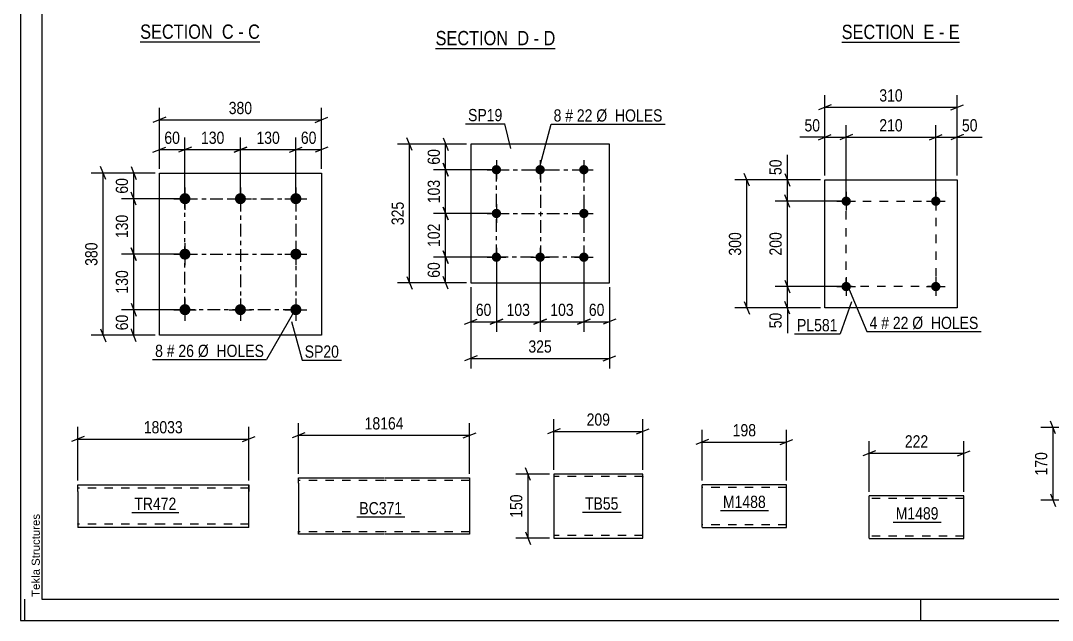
# Model space of a CAD drawing. Header units: millimetres. Extents: x 0 to 841, y 0 to 594.
# Drawn here: x 0 to 241.9, y 0 to 140.5 of the extents above; entities that cross this region are included whole.
import ezdxf

# ---------------------------------------------------------------- set-up
doc = ezdxf.new("R2010")
doc.units = ezdxf.units.MM
doc.linetypes.add('DXK_LINE_DOT2', pattern=[3.9198, 1.9599, -1.9599])
doc.linetypes.add('DXK_LINE_DOT3', pattern=[5.9187, 2.979, -0.9799, 0.9799, -0.9799])
doc.styles.add('Arial', font='ARIAL.TTF', dxfattribs={"height": 0.2})
doc.styles.add('Arial Narrow', font='ARIALN.TTF', dxfattribs={"height": 0.2})

# ---------------------------------------------------------------- blocks, each defined once
blk = doc.blocks.new('Unknown-814521729-1135')
at = {"color": 5, "linetype": 'Continuous'}
for p, q in [((0, 594), (0, 0)), ((5, 589), (5, 5)), ((1, 0), (1, 5)), ((5, 5), (836, 5)), ((211, 0), (211, 5)), ((0, 0), (841, 0))]:
    blk.add_line(p, q, dxfattribs=at)
at = {"color": 174, "linetype": 'Continuous', "style": 'Arial'}
blk.add_text('Tekla Structures', height=1.9102, rotation=90, dxfattribs=at).set_placement((4.5, 5.5))
blk = doc.blocks.new('Unknown-814521729-13 - 1372')
at = {"color": 6, "linetype": 'Continuous'}
blk.add_line((28.02, 135.49), (56.09, 135.49), dxfattribs=at)
at = {"color": 0, "linetype": 'Continuous'}
blk.add_wipeout([(46.13, 136.24), (46.13, 139.74), (28.02, 139.74), (28.02, 136.24)], dxfattribs=at)
at = {"color": 7, "linetype": 'Continuous', "style": 'Arial Narrow'}
blk.add_text('SECTION ', height=3.34, dxfattribs=at).set_placement((28.02, 136.24))
at = {"color": 0, "linetype": 'Continuous'}
blk.add_wipeout([(49.95, 136.24), (49.95, 139.74), (47.18, 139.74), (47.18, 136.24)], dxfattribs=at)
blk.add_wipeout([(52.27, 136.24), (52.27, 139.74), (51, 139.74), (51, 136.24)], dxfattribs=at)
at = {"color": 7, "linetype": 'Continuous', "style": 'Arial Narrow'}
for s, p in [('C', (47.18, 136.24)), ('-', (51, 136.24))]:
    blk.add_text(s, height=3.34, dxfattribs=at).set_placement(p)
at = {"color": 0, "linetype": 'Continuous'}
blk.add_wipeout([(56.09, 136.24), (56.09, 139.74), (53.32, 139.74), (53.32, 136.24)], dxfattribs=at)
at = {"color": 7, "linetype": 'Continuous', "style": 'Arial Narrow'}
blk.add_text('C', height=3.34, dxfattribs=at).set_placement((53.32, 136.24))
blk = doc.blocks.new('Unknown-814521729-14 - 6501')
at = {"color": 6, "linetype": 'Continuous'}
blk.add_line((97.27, 133.98), (125.34, 133.98), dxfattribs=at)
at = {"color": 0, "linetype": 'Continuous'}
blk.add_wipeout([(115.38, 134.73), (115.38, 138.23), (97.27, 138.23), (97.27, 134.73)], dxfattribs=at)
at = {"color": 7, "linetype": 'Continuous', "style": 'Arial Narrow'}
blk.add_text('SECTION ', height=3.34, dxfattribs=at).set_placement((97.27, 134.73))
at = {"color": 0, "linetype": 'Continuous'}
blk.add_wipeout([(119.2, 134.73), (119.2, 138.23), (116.43, 138.23), (116.43, 134.73)], dxfattribs=at)
at = {"color": 7, "linetype": 'Continuous', "style": 'Arial Narrow'}
blk.add_text('D', height=3.34, dxfattribs=at).set_placement((116.43, 134.73))
at = {"color": 0, "linetype": 'Continuous'}
blk.add_wipeout([(121.53, 134.73), (121.53, 138.23), (120.25, 138.23), (120.25, 134.73)], dxfattribs=at)
at = {"color": 7, "linetype": 'Continuous', "style": 'Arial Narrow'}
blk.add_text('-', height=3.34, dxfattribs=at).set_placement((120.25, 134.73))
at = {"color": 0, "linetype": 'Continuous'}
blk.add_wipeout([(125.34, 134.73), (125.34, 138.23), (122.58, 138.23), (122.58, 134.73)], dxfattribs=at)
at = {"color": 7, "linetype": 'Continuous', "style": 'Arial Narrow'}
blk.add_text('D', height=3.34, dxfattribs=at).set_placement((122.58, 134.73))
blk = doc.blocks.new('Unknown-814521729-15 - 6751')
at = {"color": 6, "linetype": 'Continuous'}
blk.add_line((192.47, 135.43), (220.12, 135.43), dxfattribs=at)
at = {"color": 0, "linetype": 'Continuous'}
blk.add_wipeout([(210.58, 136.18), (210.58, 139.68), (192.47, 139.68), (192.47, 136.18)], dxfattribs=at)
at = {"color": 7, "linetype": 'Continuous', "style": 'Arial Narrow'}
blk.add_text('SECTION ', height=3.34, dxfattribs=at).set_placement((192.47, 136.18))
at = {"color": 0, "linetype": 'Continuous'}
blk.add_wipeout([(214.19, 136.18), (214.19, 139.68), (211.63, 139.68), (211.63, 136.18)], dxfattribs=at)
at = {"color": 7, "linetype": 'Continuous', "style": 'Arial Narrow'}
blk.add_text('E', height=3.34, dxfattribs=at).set_placement((211.63, 136.18))
at = {"color": 0, "linetype": 'Continuous'}
blk.add_wipeout([(216.51, 136.18), (216.51, 139.68), (215.24, 139.68), (215.24, 136.18)], dxfattribs=at)
at = {"color": 7, "linetype": 'Continuous', "style": 'Arial Narrow'}
blk.add_text('-', height=3.34, dxfattribs=at).set_placement((215.24, 136.18))
at = {"color": 0, "linetype": 'Continuous'}
blk.add_wipeout([(220.12, 136.18), (220.12, 139.68), (217.56, 139.68), (217.56, 136.18)], dxfattribs=at)
at = {"color": 7, "linetype": 'Continuous', "style": 'Arial Narrow'}
blk.add_text('E', height=3.34, dxfattribs=at).set_placement((217.56, 136.18))
blk = doc.blocks.new('Part-814521729-2209 - 2203')
at = {"color": 2, "linetype": 'Continuous'}
for p, q in [((105.53, 111.57), (105.53, 79.07)), ((138.03, 111.57), (105.53, 111.57)), ((138.03, 79.07), (138.03, 111.57)), ((105.53, 79.07), (138.03, 79.07))]:
    blk.add_line(p, q, dxfattribs=at)
blk = doc.blocks.new('Bolt-814521729-2242 - 2203')
at = {"linetype": 'Continuous'}
for points in [[(111.53, 106.67, -1), (111.53, 104.47, -1)], [(121.78, 106.67, -1), (121.78, 104.47, -1)], [(132.03, 106.67, -1), (132.03, 104.47, -1)], [(111.53, 96.42, -1), (111.53, 94.22, -1)], [(132.03, 96.42, -1), (132.03, 94.22, -1)], [(111.53, 86.17, -1), (111.53, 83.97, -1)], [(121.78, 86.17, -1), (121.78, 83.97, -1)], [(132.03, 86.17, -1), (132.03, 83.97, -1)]]:
    blk.add_hatch(color=1, dxfattribs=at).paths.add_polyline_path(points)
at = {"color": 1, "linetype": 'Continuous'}
for p, q in [((111.53, 107.77), (111.53, 103.37)), ((121.78, 107.77), (121.78, 103.37)), ((132.03, 107.77), (132.03, 103.37)), ((109.33, 105.57), (113.73, 105.57)), ((119.58, 105.57), (123.98, 105.57)), ((129.83, 105.57), (134.23, 105.57)), ((111.53, 97.52), (111.53, 93.12)), ((132.03, 97.52), (132.03, 93.12)), ((109.33, 95.32), (113.73, 95.32)), ((129.83, 95.32), (134.23, 95.32)), ((111.53, 87.27), (111.53, 82.87)), ((121.78, 87.27), (121.78, 82.87)), ((132.03, 87.27), (132.03, 82.87)), ((109.33, 85.07), (113.73, 85.07)), ((119.58, 85.07), (123.98, 85.07)), ((129.83, 85.07), (134.23, 85.07))]:
    blk.add_line(p, q, dxfattribs=at)
blk = doc.blocks.new('Part-814521729-2133 - 2118')
at = {"color": 2, "linetype": 'Continuous'}
for p, q in [((124.97, 34.26), (124.97, 19.36)), ((145.87, 34.26), (124.97, 34.26)), ((145.87, 20.46), (145.87, 34.26)), ((124.97, 19.36), (124.97, 19.26)), ((145.87, 19.26), (145.87, 20.46)), ((124.97, 19.26), (145.87, 19.26))]:
    blk.add_line(p, q, dxfattribs=at)
at = {"color": 7, "linetype": 'DXK_LINE_DOT2'}
for p, q in [((145.87, 33.66), (124.97, 33.66)), ((145.87, 33.62), (145.87, 33.66)), ((145.87, 33.66), (145.87, 33.62)), ((145.87, 33.52), (145.87, 33.62)), ((145.87, 33.62), (145.87, 33.52)), ((124.97, 19.86), (124.97, 19.91)), ((145.87, 19.86), (124.97, 19.86)), ((145.87, 19.91), (145.87, 20.23)), ((145.87, 19.86), (145.87, 19.91))]:
    blk.add_line(p, q, dxfattribs=at)
blk = doc.blocks.new('Part-814521729-1954 - 1938')
at = {"color": 2, "linetype": 'Continuous'}
for p, q in [((32.52, 66.78), (32.52, 104.78)), ((32.52, 104.78), (70.52, 104.78)), ((70.52, 104.78), (70.52, 66.78)), ((70.52, 66.78), (32.52, 66.78))]:
    blk.add_line(p, q, dxfattribs=at)
blk = doc.blocks.new('Bolt-814521729-2015 - 1938')
at = {"linetype": 'Continuous'}
for points in [[(38.52, 100.08, -1), (38.52, 97.48, -1)], [(51.52, 100.08, -1), (51.52, 97.48, -1)], [(64.52, 100.08, -1), (64.52, 97.48, -1)], [(38.52, 87.08, -1), (38.52, 84.48, -1)], [(64.52, 87.08, -1), (64.52, 84.48, -1)], [(38.52, 74.08, -1), (38.52, 71.48, -1)], [(51.52, 74.08, -1), (51.52, 71.48, -1)], [(64.52, 74.08, -1), (64.52, 71.48, -1)]]:
    blk.add_hatch(color=1, dxfattribs=at).paths.add_polyline_path(points)
at = {"color": 1, "linetype": 'Continuous'}
for p, q in [((38.52, 101.38), (38.52, 96.18)), ((51.52, 101.38), (51.52, 96.18)), ((64.52, 101.38), (64.52, 96.18)), ((35.92, 98.78), (41.12, 98.78)), ((48.92, 98.78), (54.12, 98.78)), ((61.92, 98.78), (67.12, 98.78)), ((38.52, 88.38), (38.52, 83.18)), ((64.52, 88.38), (64.52, 83.18)), ((35.92, 85.78), (41.12, 85.78)), ((61.92, 85.78), (67.12, 85.78)), ((38.52, 75.38), (38.52, 70.18)), ((51.52, 75.38), (51.52, 70.18)), ((64.52, 75.38), (64.52, 70.18)), ((35.92, 72.78), (41.12, 72.78)), ((48.92, 72.78), (54.12, 72.78)), ((61.92, 72.78), (67.12, 72.78))]:
    blk.add_line(p, q, dxfattribs=at)
blk = doc.blocks.new('Part-814521729-1700 - 1695')
at = {"color": 2, "linetype": 'Continuous'}
for p, q in [((65.16, 32.16), (65.16, 33.36)), ((65.16, 33.36), (85.16, 33.36)), ((65.16, 32.16), (65.16, 20.9)), ((85.26, 33.36), (105.26, 33.36)), ((105.26, 33.36), (105.26, 33.27)), ((105.26, 33.27), (105.26, 32.16)), ((105.26, 32.16), (105.26, 20.16)), ((65.16, 20.26), (65.16, 20.9)), ((65.16, 20.16), (65.16, 20.26)), ((85.16, 20.16), (65.16, 20.16)), ((105.26, 20.16), (85.26, 20.16))]:
    blk.add_line(p, q, dxfattribs=at)
at = {"color": 7, "linetype": 'DXK_LINE_DOT2'}
for p, q in [((85.16, 32.76), (65.16, 32.76)), ((105.26, 32.76), (85.26, 32.76)), ((105.26, 33.01), (105.26, 32.16)), ((65.16, 20.9), (65.16, 20.52)), ((65.16, 20.76), (65.16, 20.81)), ((85.16, 20.76), (65.16, 20.76)), ((105.26, 20.76), (85.26, 20.76)), ((105.26, 20.81), (105.26, 20.9)), ((105.26, 20.76), (105.26, 20.81)), ((105.26, 20.76), (105.26, 20.81))]:
    blk.add_line(p, q, dxfattribs=at)
blk = doc.blocks.new('Part-814521729-6225 - 6219')
at = {"color": 2, "linetype": 'Continuous'}
for p, q in [((13.39, 30.16), (13.39, 31.76)), ((13.39, 31.76), (33.39, 31.76)), ((33.49, 31.76), (53.49, 31.76)), ((53.49, 31.76), (53.49, 30.16)), ((13.39, 30.16), (13.39, 21.76)), ((53.49, 21.76), (53.49, 30.16)), ((33.39, 21.76), (13.39, 21.76)), ((53.49, 21.76), (33.49, 21.76))]:
    blk.add_line(p, q, dxfattribs=at)
at = {"color": 7, "linetype": 'DXK_LINE_DOT2'}
for p, q in [((53.49, 30.16), (53.49, 31.64)), ((33.39, 30.96), (13.39, 30.96)), ((53.49, 30.96), (33.49, 30.96)), ((13.39, 22.56), (13.39, 22.62)), ((33.39, 22.56), (13.39, 22.56)), ((53.49, 22.56), (33.49, 22.56)), ((53.49, 22.56), (53.49, 22.62))]:
    blk.add_line(p, q, dxfattribs=at)
blk = doc.blocks.new('Part-814521729-6247 - 6243')
at = {"color": 2, "linetype": 'Continuous'}
for p, q in [((159.78, 21.86), (159.78, 31.76)), ((179.55, 31.76), (159.78, 31.76)), ((179.55, 22.96), (179.55, 31.76)), ((159.78, 21.86), (159.78, 21.76)), ((179.55, 21.76), (179.55, 22.96)), ((159.78, 21.76), (179.55, 21.76))]:
    blk.add_line(p, q, dxfattribs=at)
at = {"color": 7, "linetype": 'DXK_LINE_DOT2'}
for p, q in [((179.55, 31.16), (159.78, 31.16)), ((159.78, 22.36), (159.78, 22.41)), ((179.55, 22.36), (159.78, 22.36)), ((179.55, 22.41), (179.55, 22.73)), ((179.55, 22.36), (179.55, 22.41))]:
    blk.add_line(p, q, dxfattribs=at)
blk = doc.blocks.new('Bolt-814521729-6302 - 6263')
at = {"linetype": 'Continuous'}
for points in [[(194.63, 78.19, -1), (192.43, 78.19, -1)], [(215.63, 78.19, -1), (213.43, 78.19, -1)]]:
    blk.add_hatch(color=1, dxfattribs=at).paths.add_polyline_path(points)
at = {"color": 1, "linetype": 'Continuous'}
for p, q in [((193.53, 80.39), (193.53, 75.99)), ((214.53, 80.39), (214.53, 75.99)), ((191.33, 78.19), (195.73, 78.19)), ((212.33, 78.19), (216.73, 78.19))]:
    blk.add_line(p, q, dxfattribs=at)
blk = doc.blocks.new('Bolt-814521729-6297 - 6263')
at = {"linetype": 'Continuous'}
for points in [[(194.63, 98.19, -1), (192.43, 98.19, -1)], [(215.63, 98.19, -1), (213.43, 98.19, -1)]]:
    blk.add_hatch(color=1, dxfattribs=at).paths.add_polyline_path(points)
at = {"color": 1, "linetype": 'Continuous'}
for p, q in [((193.53, 100.39), (193.53, 95.99)), ((214.53, 100.39), (214.53, 95.99)), ((191.33, 98.19), (195.73, 98.19)), ((212.33, 98.19), (216.73, 98.19))]:
    blk.add_line(p, q, dxfattribs=at)
blk = doc.blocks.new('Part-814521729-6307 - 6263')
at = {"color": 2, "linetype": 'Continuous'}
for p, q in [((188.53, 73.19), (188.53, 103.19)), ((188.53, 103.19), (219.53, 103.19)), ((219.53, 103.19), (219.53, 73.19)), ((219.53, 73.19), (188.53, 73.19))]:
    blk.add_line(p, q, dxfattribs=at)
blk = doc.blocks.new('Part-814521729-6477 - 6473')
at = {"color": 2, "linetype": 'Continuous'}
for p, q in [((198.93, 19.23), (198.93, 29.14)), ((221.1, 29.14), (198.93, 29.14)), ((221.1, 20.34), (221.1, 29.14)), ((221.1, 19.14), (221.1, 20.34)), ((198.93, 19.23), (198.93, 19.14)), ((198.93, 19.14), (221.1, 19.14))]:
    blk.add_line(p, q, dxfattribs=at)
at = {"color": 7, "linetype": 'DXK_LINE_DOT2'}
for p, q in [((221.1, 28.54), (198.93, 28.54)), ((198.93, 19.74), (198.93, 19.78)), ((221.1, 19.74), (198.93, 19.74)), ((221.1, 19.78), (221.1, 20.11)), ((221.1, 19.74), (221.1, 19.78))]:
    blk.add_line(p, q, dxfattribs=at)
blk = doc.blocks.new('Rectangle-814521729-2329 - 2203')
at = {"color": 1, "linetype": 'DXK_LINE_DOT3'}
blk.add_lwpolyline([(111.53, 105.57), (132.03, 105.57), (132.03, 85.07), (111.53, 85.07), (111.53, 105.57)], close=True, dxfattribs=at)
blk = doc.blocks.new('Rectangle-814521729-2103 - 1938')
at = {"color": 1, "linetype": 'DXK_LINE_DOT3'}
blk.add_lwpolyline([(38.52, 98.78), (64.52, 98.78), (64.52, 72.78), (38.52, 72.78), (38.52, 98.78)], close=True, dxfattribs=at)
blk = doc.blocks.new('Rectangle-814521729-6416 - 6263')
at = {"color": 1, "linetype": 'DXK_LINE_DOT2'}
blk.add_lwpolyline([(193.53, 98.19), (214.53, 98.19), (214.53, 78.19), (193.53, 78.19), (193.53, 98.19)], close=True, dxfattribs=at)
blk = doc.blocks.new('Line-814521729-2322 - 2203')
at = {"color": 1, "linetype": 'DXK_LINE_DOT3'}
blk.add_line((121.83, 105.57), (121.83, 85.07), dxfattribs=at)
blk = doc.blocks.new('Line-814521729-2096 - 1938')
at = {"color": 1, "linetype": 'DXK_LINE_DOT3'}
blk.add_line((51.52, 98.78), (51.52, 72.78), dxfattribs=at)
blk = doc.blocks.new('Line-814521729-2315 - 2203')
at = {"color": 1, "linetype": 'DXK_LINE_DOT3'}
blk.add_line((111.53, 95.27), (132.03, 95.27), dxfattribs=at)
blk = doc.blocks.new('Line-814521729-2088 - 1938')
at = {"color": 1, "linetype": 'DXK_LINE_DOT3'}
blk.add_line((38.52, 85.78), (64.52, 85.78), dxfattribs=at)
blk = doc.blocks.new('StraightDimension-814521729-2177 - 2161')
at = {"color": 7, "linetype": 'Continuous'}
for p, q in [((242.61, 43.67), (241.41, 46.67)), ((250.62, 45.17), (239.16, 45.17)), ((242.01, 28.17), (242.01, 45.17)), ((241.41, 29.67), (242.61, 26.67)), ((250.62, 28.17), (239.16, 28.17))]:
    blk.add_line(p, q, dxfattribs=at)
at = {"color": 0}
blk.add_wipeout([(241.26, 40.01), (237.06, 40.01), (237.06, 33.32), (241.26, 33.32)], dxfattribs=at)
at = {"color": 3, "style": 'Arial Narrow'}
blk.add_text('170', height=2.863, rotation=90.0002, dxfattribs=at).set_placement((240.66, 33.92))
blk = doc.blocks.new('StraightDimension-814521729-2248 - 2203')
at = {"color": 7, "linetype": 'Continuous'}
for p, q in [((104.53, 111.57), (96.78, 111.57)), ((99.03, 113.07), (100.23, 110.07)), ((99.63, 105.57), (99.63, 111.57)), ((100.23, 104.07), (99.03, 107.07)), ((110.53, 105.57), (96.78, 105.57))]:
    blk.add_line(p, q, dxfattribs=at)
at = {"color": 0}
blk.add_wipeout([(98.88, 111), (94.68, 111), (94.68, 106.14), (98.88, 106.14)], dxfattribs=at)
at = {"color": 3, "style": 'Arial Narrow'}
blk.add_text('60', height=2.863, rotation=90.0002, dxfattribs=at).set_placement((98.28, 106.74))
blk = doc.blocks.new('StraightDimension-814521729-2269 - 2203')
at = {"color": 7, "linetype": 'Continuous'}
for p, q in [((105.53, 78.07), (105.53, 58.97)), ((138.03, 78.07), (138.03, 58.97)), ((107.03, 61.97), (104.03, 60.77)), ((105.53, 61.37), (138.03, 61.37)), ((136.53, 60.77), (139.53, 61.97))]:
    blk.add_line(p, q, dxfattribs=at)
at = {"color": 0}
blk.add_wipeout([(125.12, 62.12), (125.12, 66.32), (118.43, 66.32), (118.43, 62.12)], dxfattribs=at)
at = {"color": 3, "style": 'Arial Narrow'}
blk.add_text('325', height=2.863, dxfattribs=at).set_placement((119.03, 62.72))
blk = doc.blocks.new('StraightDimension-814521729-11349 - 2203')
at = {"color": 7, "linetype": 'Continuous'}
for p, q in [((111.53, 84.07), (111.53, 67.56)), ((121.78, 84.07), (121.78, 67.56)), ((110.03, 69.36), (113.03, 70.56)), ((123.28, 70.56), (120.28, 69.36)), ((111.53, 69.96), (121.78, 69.96))]:
    blk.add_line(p, q, dxfattribs=at)
at = {"color": 0}
blk.add_wipeout([(119.99, 70.71), (119.99, 74.91), (113.31, 74.91), (113.31, 70.71)], dxfattribs=at)
at = {"color": 3, "style": 'Arial Narrow'}
blk.add_text('103', height=2.863, dxfattribs=at).set_placement((113.91, 71.31))
blk = doc.blocks.new('StraightDimension-814521729-2258 - 2203')
at = {"color": 7, "linetype": 'Continuous'}
for p, q in [((110.53, 85.07), (96.78, 85.07)), ((99.03, 86.57), (100.23, 83.57)), ((99.63, 79.07), (99.63, 85.07)), ((100.23, 77.57), (99.03, 80.57)), ((104.53, 79.07), (96.78, 79.07))]:
    blk.add_line(p, q, dxfattribs=at)
at = {"color": 0}
blk.add_wipeout([(98.88, 84.5), (94.68, 84.5), (94.68, 79.64), (98.88, 79.64)], dxfattribs=at)
at = {"color": 3, "style": 'Arial Narrow'}
blk.add_text('60', height=2.863, rotation=90.0002, dxfattribs=at).set_placement((98.28, 80.24))
blk = doc.blocks.new('StraightDimension-814521729-2284 - 2203')
at = {"color": 7, "linetype": 'Continuous'}
for p, q in [((132.03, 84.07), (132.03, 67.56)), ((138.03, 78.07), (138.03, 67.56)), ((130.53, 69.36), (133.53, 70.56)), ((139.53, 70.56), (136.53, 69.36)), ((132.03, 69.96), (138.03, 69.96))]:
    blk.add_line(p, q, dxfattribs=at)
at = {"color": 0}
blk.add_wipeout([(137.45, 70.71), (137.45, 74.91), (132.6, 74.91), (132.6, 70.71)], dxfattribs=at)
at = {"color": 3, "style": 'Arial Narrow'}
blk.add_text('60', height=2.863, dxfattribs=at).set_placement((133.2, 71.31))
blk = doc.blocks.new('StraightDimension-814521729-2294 - 2203')
at = {"color": 7, "linetype": 'Continuous'}
for p, q in [((111.53, 84.07), (111.53, 67.56)), ((105.53, 78.07), (105.53, 67.56)), ((104.03, 69.36), (107.03, 70.56)), ((113.03, 70.56), (110.03, 69.36)), ((105.53, 69.96), (111.53, 69.96))]:
    blk.add_line(p, q, dxfattribs=at)
at = {"color": 0}
blk.add_wipeout([(110.95, 70.71), (110.95, 74.91), (106.1, 74.91), (106.1, 70.71)], dxfattribs=at)
at = {"color": 3, "style": 'Arial Narrow'}
blk.add_text('60', height=2.863, dxfattribs=at).set_placement((106.7, 71.31))
blk = doc.blocks.new('StraightDimension-814521729-2305 - 2203')
at = {"color": 7, "linetype": 'Continuous'}
for p, q in [((104.53, 111.57), (88.32, 111.57)), ((91.77, 110.07), (90.57, 113.07)), ((91.17, 79.07), (91.17, 111.57)), ((90.57, 80.57), (91.77, 77.57)), ((104.53, 79.07), (88.32, 79.07))]:
    blk.add_line(p, q, dxfattribs=at)
at = {"color": 0}
blk.add_wipeout([(90.42, 98.66), (86.22, 98.66), (86.22, 91.98), (90.42, 91.98)], dxfattribs=at)
at = {"color": 3, "style": 'Arial Narrow'}
blk.add_text('325', height=2.863, rotation=90.0002, dxfattribs=at).set_placement((89.82, 92.58))
blk = doc.blocks.new('StraightDimension-814521729-11327 - 2203')
at = {"color": 7, "linetype": 'Continuous'}
for p, q in [((99.03, 96.82), (100.23, 93.82)), ((110.53, 95.32), (96.78, 95.32)), ((99.63, 85.07), (99.63, 95.32)), ((110.53, 85.07), (96.78, 85.07)), ((100.23, 83.57), (99.03, 86.57))]:
    blk.add_line(p, q, dxfattribs=at)
at = {"color": 0}
blk.add_wipeout([(98.88, 93.54), (94.68, 93.54), (94.68, 86.86), (98.88, 86.86)], dxfattribs=at)
at = {"color": 3, "style": 'Arial Narrow'}
blk.add_text('102', height=2.863, rotation=90.0002, dxfattribs=at).set_placement((98.28, 87.46))
blk = doc.blocks.new('StraightDimension-814521729-11329 - 2203')
at = {"color": 7, "linetype": 'Continuous'}
for p, q in [((99.03, 107.07), (100.23, 104.07)), ((110.53, 105.57), (96.78, 105.57)), ((99.63, 95.32), (99.63, 105.57)), ((100.23, 93.82), (99.03, 96.82)), ((110.53, 95.32), (96.78, 95.32))]:
    blk.add_line(p, q, dxfattribs=at)
at = {"color": 0}
blk.add_wipeout([(98.88, 103.79), (94.68, 103.79), (94.68, 97.11), (98.88, 97.11)], dxfattribs=at)
at = {"color": 3, "style": 'Arial Narrow'}
blk.add_text('103', height=2.863, rotation=90.0002, dxfattribs=at).set_placement((98.28, 97.71))
blk = doc.blocks.new('StraightDimension-814521729-11351 - 2203')
at = {"color": 7, "linetype": 'Continuous'}
for p, q in [((121.78, 84.07), (121.78, 67.56)), ((132.03, 84.07), (132.03, 67.56)), ((120.28, 69.36), (123.28, 70.56)), ((133.53, 70.56), (130.53, 69.36)), ((121.78, 69.96), (132.03, 69.96))]:
    blk.add_line(p, q, dxfattribs=at)
at = {"color": 0}
blk.add_wipeout([(130.24, 70.71), (130.24, 74.91), (123.56, 74.91), (123.56, 70.71)], dxfattribs=at)
at = {"color": 3, "style": 'Arial Narrow'}
blk.add_text('103', height=2.863, dxfattribs=at).set_placement((124.16, 71.31))
blk = doc.blocks.new('StraightDimension-814521729-2135 - 2118')
at = {"color": 7, "linetype": 'Continuous'}
for p, q in [((124.97, 35.26), (124.97, 47.11)), ((145.87, 35.26), (145.87, 47.11)), ((126.47, 44.86), (123.47, 43.66)), ((124.97, 44.26), (145.87, 44.26)), ((144.37, 43.66), (147.37, 44.86))]:
    blk.add_line(p, q, dxfattribs=at)
at = {"color": 0}
blk.add_wipeout([(138.76, 45.01), (138.76, 49.21), (132.08, 49.21), (132.08, 45.01)], dxfattribs=at)
at = {"color": 3, "style": 'Arial Narrow'}
blk.add_text('209', height=2.863, dxfattribs=at).set_placement((132.68, 45.61))
blk = doc.blocks.new('StraightDimension-814521729-2146 - 2118')
at = {"color": 7, "linetype": 'Continuous'}
for p, q in [((123.97, 34.26), (116.1, 34.26)), ((119.55, 32.76), (118.35, 35.76)), ((118.95, 19.26), (118.95, 34.26)), ((118.35, 20.76), (119.55, 17.76)), ((123.97, 19.26), (116.1, 19.26))]:
    blk.add_line(p, q, dxfattribs=at)
at = {"color": 0}
blk.add_wipeout([(118.2, 30.11), (114, 30.11), (114, 23.42), (118.2, 23.42)], dxfattribs=at)
at = {"color": 3, "style": 'Arial Narrow'}
blk.add_text('150', height=2.863, rotation=90.0002, dxfattribs=at).set_placement((117.6, 24.02))
blk = doc.blocks.new('StraightDimension-814521729-11275 - 1938')
at = {"color": 7, "linetype": 'Continuous'}
for p, q in [((51.52, 99.78), (51.52, 113.12)), ((64.52, 99.78), (64.52, 113.12)), ((53.02, 110.87), (50.02, 109.67)), ((51.52, 110.27), (64.52, 110.27)), ((63.02, 109.67), (66.02, 110.87))]:
    blk.add_line(p, q, dxfattribs=at)
at = {"color": 0}
blk.add_wipeout([(61.36, 111.02), (61.36, 115.22), (54.68, 115.22), (54.68, 111.02)], dxfattribs=at)
at = {"color": 3, "style": 'Arial Narrow'}
blk.add_text('130', height=2.863, dxfattribs=at).set_placement((55.28, 111.62))
blk = doc.blocks.new('StraightDimension-814521729-11251 - 1938')
at = {"color": 7, "linetype": 'Continuous'}
for p, q in [((27.12, 84.28), (25.92, 87.28)), ((37.52, 85.78), (23.67, 85.78)), ((26.52, 72.78), (26.52, 85.78)), ((37.52, 72.78), (23.67, 72.78)), ((25.92, 74.28), (27.12, 71.28))]:
    blk.add_line(p, q, dxfattribs=at)
at = {"color": 0}
blk.add_wipeout([(25.77, 82.62), (21.57, 82.62), (21.57, 75.94), (25.77, 75.94)], dxfattribs=at)
at = {"color": 3, "style": 'Arial Narrow'}
blk.add_text('130', height=2.863, rotation=90.0002, dxfattribs=at).set_placement((25.17, 76.54))
blk = doc.blocks.new('StraightDimension-814521729-2078 - 1938')
at = {"color": 7, "linetype": 'Continuous'}
for p, q in [((32.52, 105.78), (32.52, 120.1)), ((70.52, 105.78), (70.52, 120.1)), ((34.02, 117.85), (31.02, 116.65)), ((32.52, 117.25), (70.52, 117.25)), ((69.02, 116.65), (72.02, 117.85))]:
    blk.add_line(p, q, dxfattribs=at)
at = {"color": 0}
blk.add_wipeout([(54.86, 118), (54.86, 122.2), (48.18, 122.2), (48.18, 118)], dxfattribs=at)
at = {"color": 3, "style": 'Arial Narrow'}
blk.add_text('380', height=2.863, dxfattribs=at).set_placement((48.78, 118.6))
blk = doc.blocks.new('StraightDimension-814521729-2021 - 1938')
at = {"color": 7, "linetype": 'Continuous'}
for p, q in [((37.52, 72.78), (23.67, 72.78)), ((25.92, 74.28), (27.12, 71.28)), ((26.52, 66.78), (26.52, 72.78)), ((27.12, 65.28), (25.92, 68.28)), ((31.52, 66.78), (23.67, 66.78))]:
    blk.add_line(p, q, dxfattribs=at)
at = {"color": 0}
blk.add_wipeout([(25.77, 72.21), (21.57, 72.21), (21.57, 67.35), (25.77, 67.35)], dxfattribs=at)
at = {"color": 3, "style": 'Arial Narrow'}
blk.add_text('60', height=2.863, rotation=90.0002, dxfattribs=at).set_placement((25.17, 67.95))
blk = doc.blocks.new('StraightDimension-814521729-2031 - 1938')
at = {"color": 7, "linetype": 'Continuous'}
for p, q in [((31.52, 104.78), (23.67, 104.78)), ((25.92, 106.28), (27.12, 103.28)), ((26.52, 98.78), (26.52, 104.78)), ((27.12, 97.28), (25.92, 100.28)), ((37.52, 98.78), (23.67, 98.78))]:
    blk.add_line(p, q, dxfattribs=at)
at = {"color": 0}
blk.add_wipeout([(25.77, 104.21), (21.57, 104.21), (21.57, 99.35), (25.77, 99.35)], dxfattribs=at)
at = {"color": 3, "style": 'Arial Narrow'}
blk.add_text('60', height=2.863, rotation=90.0002, dxfattribs=at).set_placement((25.17, 99.95))
blk = doc.blocks.new('StraightDimension-814521729-2042 - 1938')
at = {"color": 7, "linetype": 'Continuous'}
for p, q in [((31.52, 104.78), (16.5, 104.78)), ((19.95, 103.28), (18.75, 106.28)), ((19.35, 66.78), (19.35, 104.78)), ((18.75, 68.28), (19.95, 65.28)), ((31.52, 66.78), (16.5, 66.78))]:
    blk.add_line(p, q, dxfattribs=at)
at = {"color": 0}
blk.add_wipeout([(18.6, 89.12), (14.4, 89.12), (14.4, 82.44), (18.6, 82.44)], dxfattribs=at)
at = {"color": 3, "style": 'Arial Narrow'}
blk.add_text('380', height=2.863, rotation=90.0002, dxfattribs=at).set_placement((18, 83.04))
blk = doc.blocks.new('StraightDimension-814521729-2057 - 1938')
at = {"color": 7, "linetype": 'Continuous'}
for p, q in [((32.52, 105.78), (32.52, 113.12)), ((38.52, 99.78), (38.52, 113.12)), ((31.02, 109.67), (34.02, 110.87)), ((32.52, 110.27), (38.52, 110.27)), ((40.02, 110.87), (37.02, 109.67))]:
    blk.add_line(p, q, dxfattribs=at)
at = {"color": 0}
blk.add_wipeout([(37.95, 111.02), (37.95, 115.22), (33.09, 115.22), (33.09, 111.02)], dxfattribs=at)
at = {"color": 3, "style": 'Arial Narrow'}
blk.add_text('60', height=2.863, dxfattribs=at).set_placement((33.69, 111.62))
blk = doc.blocks.new('StraightDimension-814521729-2067 - 1938')
at = {"color": 7, "linetype": 'Continuous'}
for p, q in [((64.52, 99.78), (64.52, 113.12)), ((70.52, 105.78), (70.52, 113.12)), ((63.02, 109.67), (66.02, 110.87)), ((64.52, 110.27), (70.52, 110.27)), ((72.02, 110.87), (69.02, 109.67))]:
    blk.add_line(p, q, dxfattribs=at)
at = {"color": 0}
blk.add_wipeout([(69.95, 111.02), (69.95, 115.22), (65.09, 115.22), (65.09, 111.02)], dxfattribs=at)
at = {"color": 3, "style": 'Arial Narrow'}
blk.add_text('60', height=2.863, dxfattribs=at).set_placement((65.69, 111.62))
blk = doc.blocks.new('StraightDimension-814521729-11253 - 1938')
at = {"color": 7, "linetype": 'Continuous'}
for p, q in [((27.12, 97.28), (25.92, 100.28)), ((37.52, 98.78), (23.67, 98.78)), ((26.52, 85.78), (26.52, 98.78)), ((25.92, 87.28), (27.12, 84.28)), ((37.52, 85.78), (23.67, 85.78))]:
    blk.add_line(p, q, dxfattribs=at)
at = {"color": 0}
blk.add_wipeout([(25.77, 95.62), (21.57, 95.62), (21.57, 88.94), (25.77, 88.94)], dxfattribs=at)
at = {"color": 3, "style": 'Arial Narrow'}
blk.add_text('130', height=2.863, rotation=90.0002, dxfattribs=at).set_placement((25.17, 89.54))
blk = doc.blocks.new('StraightDimension-814521729-11273 - 1938')
at = {"color": 7, "linetype": 'Continuous'}
for p, q in [((38.52, 99.78), (38.52, 113.12)), ((51.52, 99.78), (51.52, 113.12)), ((40.02, 110.87), (37.02, 109.67)), ((38.52, 110.27), (51.52, 110.27)), ((50.02, 109.67), (53.02, 110.87))]:
    blk.add_line(p, q, dxfattribs=at)
at = {"color": 0}
blk.add_wipeout([(48.36, 111.02), (48.36, 115.22), (41.68, 115.22), (41.68, 111.02)], dxfattribs=at)
at = {"color": 3, "style": 'Arial Narrow'}
blk.add_text('130', height=2.863, dxfattribs=at).set_placement((42.28, 111.62))
blk = doc.blocks.new('StraightDimension-814521729-1779 - 1695')
at = {"color": 7, "linetype": 'Continuous'}
for p, q in [((65.16, 34.36), (65.16, 46.21)), ((105.26, 34.36), (105.26, 46.21)), ((66.66, 43.96), (63.66, 42.76)), ((103.76, 42.76), (106.76, 43.96)), ((65.16, 43.36), (105.26, 43.36))]:
    blk.add_line(p, q, dxfattribs=at)
at = {"color": 0}
blk.add_wipeout([(90.38, 44.11), (90.38, 48.31), (80.04, 48.31), (80.04, 44.11)], dxfattribs=at)
at = {"color": 3, "style": 'Arial Narrow'}
blk.add_text('18164', height=2.863, dxfattribs=at).set_placement((80.64, 44.71))
blk = doc.blocks.new('StraightDimension-814521729-6228 - 6219')
at = {"color": 7, "linetype": 'Continuous'}
for p, q in [((13.39, 32.76), (13.39, 45.31)), ((53.49, 32.76), (53.49, 45.31)), ((14.89, 43.06), (11.89, 41.86)), ((13.39, 42.46), (53.49, 42.46)), ((51.99, 41.86), (54.99, 43.06))]:
    blk.add_line(p, q, dxfattribs=at)
at = {"color": 0}
blk.add_wipeout([(38.61, 43.21), (38.61, 47.41), (28.27, 47.41), (28.27, 43.21)], dxfattribs=at)
at = {"color": 3, "style": 'Arial Narrow'}
blk.add_text('18033', height=2.863, dxfattribs=at).set_placement((28.87, 43.81))
blk = doc.blocks.new('StraightDimension-814521729-6249 - 6243')
at = {"color": 7, "linetype": 'Continuous'}
for p, q in [((159.78, 32.76), (159.78, 44.61)), ((179.55, 32.76), (179.55, 44.61)), ((161.28, 42.36), (158.28, 41.16)), ((159.78, 41.76), (179.55, 41.76)), ((178.05, 41.16), (181.05, 42.36))]:
    blk.add_line(p, q, dxfattribs=at)
at = {"color": 0}
blk.add_wipeout([(173.01, 42.51), (173.01, 46.71), (166.32, 46.71), (166.32, 42.51)], dxfattribs=at)
at = {"color": 3, "style": 'Arial Narrow'}
blk.add_text('198', height=2.863, dxfattribs=at).set_placement((166.92, 43.11))
blk = doc.blocks.new('StraightDimension-814521729-6309 - 6263')
at = {"color": 7, "linetype": 'Continuous'}
for p, q in [((187.03, 112.59), (190.03, 113.79)), ((188.53, 104.19), (188.53, 116.04)), ((195.03, 113.79), (192.03, 112.59)), ((193.53, 99.19), (193.53, 116.04)), ((188.53, 113.19), (193.53, 113.19))]:
    blk.add_line(p, q, dxfattribs=at)
at = {"color": 0}
blk.add_wipeout([(188.01, 113.94), (188.01, 118.14), (183.15, 118.14), (183.15, 113.94)], dxfattribs=at)
at = {"color": 7, "linetype": 'Continuous'}
blk.add_line((188.53, 113.19), (182.63, 113.19), dxfattribs=at)
blk.add_line((188.53, 113.19), (182.63, 113.19), dxfattribs=at)
at = {"color": 3, "style": 'Arial Narrow'}
blk.add_text('50', height=2.863, dxfattribs=at).set_placement((183.75, 114.54))
blk = doc.blocks.new('StraightDimension-814521729-6322 - 6263')
at = {"color": 7, "linetype": 'Continuous'}
for p, q in [((195.03, 113.79), (192.03, 112.59)), ((193.53, 99.19), (193.53, 116.04)), ((213.03, 112.59), (216.03, 113.79)), ((214.53, 99.19), (214.53, 116.04)), ((193.53, 113.19), (214.53, 113.19))]:
    blk.add_line(p, q, dxfattribs=at)
at = {"color": 0}
blk.add_wipeout([(207.38, 113.94), (207.38, 118.14), (200.69, 118.14), (200.69, 113.94)], dxfattribs=at)
at = {"color": 3, "style": 'Arial Narrow'}
blk.add_text('210', height=2.863, dxfattribs=at).set_placement((201.29, 114.54))
blk = doc.blocks.new('StraightDimension-814521729-6338 - 6263')
at = {"color": 7, "linetype": 'Continuous'}
for p, q in [((213.03, 112.59), (216.03, 113.79)), ((214.53, 99.19), (214.53, 116.04)), ((221.03, 113.79), (218.03, 112.59)), ((219.53, 104.19), (219.53, 116.04)), ((214.53, 113.19), (219.53, 113.19))]:
    blk.add_line(p, q, dxfattribs=at)
at = {"color": 0}
blk.add_wipeout([(224.91, 113.94), (224.91, 118.14), (220.06, 118.14), (220.06, 113.94)], dxfattribs=at)
at = {"color": 7, "linetype": 'Continuous'}
blk.add_line((219.53, 113.19), (225.44, 113.19), dxfattribs=at)
blk.add_line((219.53, 113.19), (225.44, 113.19), dxfattribs=at)
at = {"color": 3, "style": 'Arial Narrow'}
blk.add_text('50', height=2.863, dxfattribs=at).set_placement((220.66, 114.54))
blk = doc.blocks.new('StraightDimension-814521729-6352 - 6263')
at = {"color": 7, "linetype": 'Continuous'}
for p, q in [((188.53, 104.19), (188.53, 123.04)), ((219.53, 104.19), (219.53, 123.04)), ((190.03, 120.79), (187.03, 119.59)), ((188.53, 120.19), (219.53, 120.19)), ((218.03, 119.59), (221.03, 120.79))]:
    blk.add_line(p, q, dxfattribs=at)
at = {"color": 0}
blk.add_wipeout([(207.38, 120.94), (207.38, 125.14), (200.69, 125.14), (200.69, 120.94)], dxfattribs=at)
at = {"color": 3, "style": 'Arial Narrow'}
blk.add_text('310', height=2.863, dxfattribs=at).set_placement((201.29, 121.54))
blk = doc.blocks.new('StraightDimension-814521729-6363 - 6263')
at = {"color": 7, "linetype": 'Continuous'}
for p, q in [((170.84, 101.69), (169.64, 104.69)), ((187.53, 103.19), (167.39, 103.19)), ((170.24, 73.19), (170.24, 103.19)), ((187.53, 73.19), (167.39, 73.19)), ((169.64, 74.69), (170.84, 71.69))]:
    blk.add_line(p, q, dxfattribs=at)
at = {"color": 0}
blk.add_wipeout([(169.49, 91.53), (165.29, 91.53), (165.29, 84.84), (169.49, 84.84)], dxfattribs=at)
at = {"color": 3, "style": 'Arial Narrow'}
blk.add_text('300', height=2.863, rotation=90.0002, dxfattribs=at).set_placement((168.89, 85.44))
blk = doc.blocks.new('StraightDimension-814521729-6374 - 6263')
at = {"color": 7, "linetype": 'Continuous'}
for p, q in [((192.53, 78.19), (176.9, 78.19)), ((179.15, 79.69), (180.35, 76.69)), ((179.75, 73.19), (179.75, 78.19)), ((187.53, 73.19), (176.9, 73.19)), ((180.35, 71.69), (179.15, 74.69))]:
    blk.add_line(p, q, dxfattribs=at)
at = {"color": 0}
blk.add_wipeout([(179, 72.66), (174.8, 72.66), (174.8, 67.81), (179, 67.81)], dxfattribs=at)
at = {"color": 7, "linetype": 'Continuous'}
blk.add_line((179.75, 73.19), (179.75, 67.28), dxfattribs=at)
blk.add_line((179.75, 73.19), (179.75, 67.28), dxfattribs=at)
at = {"color": 3, "style": 'Arial Narrow'}
blk.add_text('50', height=2.863, rotation=90.0002, dxfattribs=at).set_placement((178.4, 68.41))
blk = doc.blocks.new('StraightDimension-814521729-6387 - 6263')
at = {"color": 7, "linetype": 'Continuous'}
for p, q in [((180.35, 96.69), (179.15, 99.69)), ((192.53, 98.19), (176.9, 98.19)), ((179.75, 78.19), (179.75, 98.19)), ((192.53, 78.19), (176.9, 78.19)), ((179.15, 79.69), (180.35, 76.69))]:
    blk.add_line(p, q, dxfattribs=at)
at = {"color": 0}
blk.add_wipeout([(179, 91.53), (174.8, 91.53), (174.8, 84.85), (179, 84.85)], dxfattribs=at)
at = {"color": 3, "style": 'Arial Narrow'}
blk.add_text('200', height=2.863, rotation=90.0002, dxfattribs=at).set_placement((178.4, 85.45))
blk = doc.blocks.new('StraightDimension-814521729-6403 - 6263')
at = {"color": 7, "linetype": 'Continuous'}
for p, q in [((179.15, 104.69), (180.35, 101.69)), ((187.53, 103.19), (176.9, 103.19)), ((179.75, 98.19), (179.75, 103.19)), ((180.35, 96.69), (179.15, 99.69)), ((192.53, 98.19), (176.9, 98.19))]:
    blk.add_line(p, q, dxfattribs=at)
at = {"color": 0}
blk.add_wipeout([(179, 108.57), (174.8, 108.57), (174.8, 103.71), (179, 103.71)], dxfattribs=at)
at = {"color": 7, "linetype": 'Continuous'}
blk.add_line((179.75, 103.19), (179.75, 109.09), dxfattribs=at)
blk.add_line((179.75, 103.19), (179.75, 109.09), dxfattribs=at)
at = {"color": 3, "style": 'Arial Narrow'}
blk.add_text('50', height=2.863, rotation=90.0002, dxfattribs=at).set_placement((178.4, 104.31))
blk = doc.blocks.new('StraightDimension-814521729-6479 - 6473')
at = {"color": 7, "linetype": 'Continuous'}
for p, q in [((198.93, 30.14), (198.93, 41.99)), ((221.1, 30.14), (221.1, 41.99)), ((200.43, 39.74), (197.43, 38.54)), ((198.93, 39.14), (221.1, 39.14)), ((219.6, 38.54), (222.6, 39.74))]:
    blk.add_line(p, q, dxfattribs=at)
at = {"color": 0}
blk.add_wipeout([(213.36, 39.89), (213.36, 44.09), (206.68, 44.09), (206.68, 39.89)], dxfattribs=at)
at = {"color": 3, "style": 'Arial Narrow'}
blk.add_text('222', height=2.863, dxfattribs=at).set_placement((207.28, 40.49))
blk = doc.blocks.new('Mark-814521729-2205 - 2203')
at = {"color": 0}
blk.add_wipeout([(112.93, 116.93), (112.93, 119.93), (104.89, 119.93), (104.89, 116.93)], dxfattribs=at)
blk.add_wipeout([(112.93, 116.93), (112.93, 119.93), (104.89, 119.93), (104.89, 116.93)], dxfattribs=at)
at = {"color": 30, "linetype": 'Continuous'}
for p in [(104.29, 116.33), (114.93, 110.53)]:
    blk.add_line(p, (113.53, 116.33), dxfattribs=at)
at = {"color": 3, "style": 'Arial Narrow'}
blk.add_text('SP19', height=2.863, dxfattribs=at).set_placement((104.89, 116.93))
blk = doc.blocks.new('Mark-814521729-2238 - 2203')
at = {"color": 0}
blk.add_wipeout([(126.77, 116.85), (126.77, 119.85), (124.94, 119.85), (124.94, 116.85)], dxfattribs=at)
blk.add_wipeout([(126.77, 116.85), (126.77, 119.85), (124.94, 119.85), (124.94, 116.85)], dxfattribs=at)
at = {"color": 7, "linetype": 'Continuous'}
blk.add_line((121.59, 105.69), (124.34, 116.25), dxfattribs=at)
at = {"color": 0}
blk.add_wipeout([(129.49, 116.85), (129.49, 119.85), (127.67, 119.85), (127.67, 116.85)], dxfattribs=at)
blk.add_wipeout([(129.49, 116.85), (129.49, 119.85), (127.67, 119.85), (127.67, 116.85)], dxfattribs=at)
at = {"color": 3, "style": 'Arial Narrow'}
blk.add_text('8', height=2.86, dxfattribs=at).set_placement((124.94, 116.85))
at = {"color": 0}
blk.add_wipeout([(134.05, 116.85), (134.05, 119.85), (130.39, 119.85), (130.39, 116.85)], dxfattribs=at)
blk.add_wipeout([(134.05, 116.85), (134.05, 119.85), (130.39, 119.85), (130.39, 116.85)], dxfattribs=at)
at = {"color": 3, "style": 'Arial Narrow'}
blk.add_text('#', height=2.86, dxfattribs=at).set_placement((127.67, 116.85))
at = {"color": 0}
blk.add_wipeout([(150.48, 116.85), (150.48, 119.85), (134.95, 119.85), (134.95, 116.85)], dxfattribs=at)
blk.add_wipeout([(150.48, 116.85), (150.48, 119.85), (134.95, 119.85), (134.95, 116.85)], dxfattribs=at)
at = {"color": 7, "linetype": 'Continuous'}
blk.add_line((124.34, 116.25), (151.08, 116.25), dxfattribs=at)
at = {"color": 3, "style": 'Arial Narrow'}
for s, p in [('22', (130.39, 116.85)), ('Ø  HOLES', (134.95, 116.85))]:
    blk.add_text(s, height=2.863, dxfattribs=at).set_placement(p)
blk = doc.blocks.new('Mark-814521729-2131 - 2118')
at = {"color": 0}
blk.add_wipeout([(140.14, 25.94), (140.14, 28.94), (132.29, 28.94), (132.29, 25.94)], dxfattribs=at)
blk.add_wipeout([(140.14, 25.94), (140.14, 28.94), (132.29, 28.94), (132.29, 25.94)], dxfattribs=at)
at = {"color": 30, "linetype": 'Continuous'}
blk.add_line((131.69, 25.34), (140.74, 25.34), dxfattribs=at)
at = {"color": 3, "style": 'Arial Narrow'}
blk.add_text('TB55', height=2.863, dxfattribs=at).set_placement((132.29, 25.94))
blk = doc.blocks.new('Mark-814521729-2011 - 1938')
at = {"color": 0}
blk.add_wipeout([(33.36, 61.7), (33.36, 64.7), (31.53, 64.7), (31.53, 61.7)], dxfattribs=at)
blk.add_wipeout([(33.36, 61.7), (33.36, 64.7), (31.53, 64.7), (31.53, 61.7)], dxfattribs=at)
blk.add_wipeout([(36.08, 61.7), (36.08, 64.7), (34.26, 64.7), (34.26, 61.7)], dxfattribs=at)
blk.add_wipeout([(36.08, 61.7), (36.08, 64.7), (34.26, 64.7), (34.26, 61.7)], dxfattribs=at)
at = {"color": 3, "style": 'Arial Narrow'}
blk.add_text('8', height=2.86, dxfattribs=at).set_placement((31.53, 61.7))
at = {"color": 0}
blk.add_wipeout([(40.64, 61.7), (40.64, 64.7), (36.98, 64.7), (36.98, 61.7)], dxfattribs=at)
blk.add_wipeout([(40.64, 61.7), (40.64, 64.7), (36.98, 64.7), (36.98, 61.7)], dxfattribs=at)
at = {"color": 3, "style": 'Arial Narrow'}
blk.add_text('#', height=2.86, dxfattribs=at).set_placement((34.26, 61.7))
at = {"color": 0}
blk.add_wipeout([(57.07, 61.7), (57.07, 64.7), (41.54, 64.7), (41.54, 61.7)], dxfattribs=at)
blk.add_wipeout([(57.07, 61.7), (57.07, 64.7), (41.54, 64.7), (41.54, 61.7)], dxfattribs=at)
at = {"color": 7, "linetype": 'Continuous'}
for p in [(64.54, 73.04), (30.93, 61.1)]:
    blk.add_line(p, (57.67, 61.1), dxfattribs=at)
at = {"color": 3, "style": 'Arial Narrow'}
for s, p in [('26', (36.98, 61.7)), ('Ø  HOLES', (41.54, 61.7))]:
    blk.add_text(s, height=2.863, dxfattribs=at).set_placement(p)
blk = doc.blocks.new('Mark-814521729-1950 - 1938')
at = {"color": 0}
blk.add_wipeout([(74.63, 61.53), (74.63, 64.53), (66.59, 64.53), (66.59, 61.53)], dxfattribs=at)
blk.add_wipeout([(74.63, 61.53), (74.63, 64.53), (66.59, 64.53), (66.59, 61.53)], dxfattribs=at)
at = {"color": 30, "linetype": 'Continuous'}
for p, q in [((63.51, 69.99), (65.99, 60.93)), ((65.99, 60.93), (75.23, 60.93))]:
    blk.add_line(p, q, dxfattribs=at)
at = {"color": 3, "style": 'Arial Narrow'}
blk.add_text('SP20', height=2.863, dxfattribs=at).set_placement((66.59, 61.53))
blk = doc.blocks.new('Mark-814521729-1698 - 1695')
at = {"color": 0}
blk.add_wipeout([(89.45, 24.83), (89.45, 27.83), (79.4, 27.83), (79.4, 24.83)], dxfattribs=at)
blk.add_wipeout([(89.45, 24.83), (89.45, 27.83), (79.4, 27.83), (79.4, 24.83)], dxfattribs=at)
at = {"color": 30, "linetype": 'Continuous'}
blk.add_line((78.8, 24.23), (90.05, 24.23), dxfattribs=at)
at = {"color": 3, "style": 'Arial Narrow'}
blk.add_text('BC371', height=2.863, dxfattribs=at).set_placement((79.4, 24.83))
blk = doc.blocks.new('Mark-814521729-6223 - 6219')
at = {"color": 0}
blk.add_wipeout([(36.51, 25.88), (36.51, 28.88), (26.65, 28.88), (26.65, 25.88)], dxfattribs=at)
blk.add_wipeout([(36.51, 25.88), (36.51, 28.88), (26.65, 28.88), (26.65, 25.88)], dxfattribs=at)
at = {"color": 30, "linetype": 'Continuous'}
blk.add_line((26.05, 25.28), (37.11, 25.28), dxfattribs=at)
at = {"color": 3, "style": 'Arial Narrow'}
blk.add_text('TR472', height=2.863, dxfattribs=at).set_placement((26.65, 25.88))
blk = doc.blocks.new('Mark-814521729-6245 - 6243')
at = {"color": 0}
blk.add_wipeout([(174.69, 26.33), (174.69, 29.33), (164.64, 29.33), (164.64, 26.33)], dxfattribs=at)
blk.add_wipeout([(174.69, 26.33), (174.69, 29.33), (164.64, 29.33), (164.64, 26.33)], dxfattribs=at)
at = {"color": 30, "linetype": 'Continuous'}
blk.add_line((164.04, 25.73), (175.29, 25.73), dxfattribs=at)
at = {"color": 3, "style": 'Arial Narrow'}
blk.add_text('M1488', height=2.863, dxfattribs=at).set_placement((164.64, 26.33))
blk = doc.blocks.new('Mark-814521729-6303 - 6263')
at = {"color": 0}
blk.add_wipeout([(191.51, 67.72), (191.51, 70.72), (182, 70.72), (182, 67.72)], dxfattribs=at)
blk.add_wipeout([(191.51, 67.72), (191.51, 70.72), (182, 70.72), (182, 67.72)], dxfattribs=at)
at = {"color": 30, "linetype": 'Continuous'}
for p in [(194.8, 74.63), (181.4, 67.12)]:
    blk.add_line(p, (192.11, 67.12), dxfattribs=at)
at = {"color": 3, "style": 'Arial Narrow'}
blk.add_text('PL581', height=2.863, dxfattribs=at).set_placement((182, 67.72))
blk = doc.blocks.new('MarkSet-814521729-6463 - 6263')
at = {"color": 0}
blk.add_wipeout([(200.83, 68.25), (200.83, 71.25), (199, 71.25), (199, 68.25)], dxfattribs=at)
blk.add_wipeout([(200.83, 68.25), (200.83, 71.25), (199, 71.25), (199, 68.25)], dxfattribs=at)
at = {"color": 7, "linetype": 'Continuous'}
blk.add_line((193.81, 78.47), (198.4, 67.65), dxfattribs=at)
at = {"color": 0}
blk.add_wipeout([(203.56, 68.25), (203.56, 71.25), (201.73, 71.25), (201.73, 68.25)], dxfattribs=at)
blk.add_wipeout([(203.56, 68.25), (203.56, 71.25), (201.73, 71.25), (201.73, 68.25)], dxfattribs=at)
at = {"color": 3, "style": 'Arial Narrow'}
blk.add_text('4', height=2.86, dxfattribs=at).set_placement((199, 68.25))
at = {"color": 0}
blk.add_wipeout([(208.11, 68.25), (208.11, 71.25), (204.46, 71.25), (204.46, 68.25)], dxfattribs=at)
blk.add_wipeout([(208.11, 68.25), (208.11, 71.25), (204.46, 71.25), (204.46, 68.25)], dxfattribs=at)
at = {"color": 3, "style": 'Arial Narrow'}
blk.add_text('#', height=2.86, dxfattribs=at).set_placement((201.73, 68.25))
at = {"color": 0}
blk.add_wipeout([(224.54, 68.25), (224.54, 71.25), (209.01, 71.25), (209.01, 68.25)], dxfattribs=at)
blk.add_wipeout([(224.54, 68.25), (224.54, 71.25), (209.01, 71.25), (209.01, 68.25)], dxfattribs=at)
at = {"color": 7, "linetype": 'Continuous'}
blk.add_line((198.4, 67.65), (225.14, 67.65), dxfattribs=at)
at = {"color": 3, "style": 'Arial Narrow'}
for s, p in [('22', (204.46, 68.25)), ('Ø  HOLES', (209.01, 68.25))]:
    blk.add_text(s, height=2.863, dxfattribs=at).set_placement(p)
blk = doc.blocks.new('Mark-814521729-6475 - 6473')
at = {"color": 0}
blk.add_wipeout([(215.19, 23.63), (215.19, 26.63), (205.14, 26.63), (205.14, 23.63)], dxfattribs=at)
blk.add_wipeout([(215.19, 23.63), (215.19, 26.63), (205.14, 26.63), (205.14, 23.63)], dxfattribs=at)
at = {"color": 30, "linetype": 'Continuous'}
blk.add_line((204.54, 23.03), (215.79, 23.03), dxfattribs=at)
at = {"color": 3, "style": 'Arial Narrow'}
blk.add_text('M1489', height=2.863, dxfattribs=at).set_placement((205.14, 23.63))

msp = doc.modelspace()

# ---------------------------------------------------------------- block references
for name in ['Unknown-814521729-1135', 'Part-814521729-2209 - 2203', 'Bolt-814521729-2242 - 2203', 'Part-814521729-1954 - 1938', 'Rectangle-814521729-2329 - 2203', 'Line-814521729-2322 - 2203', 'Part-814521729-6307 - 6263', 'Bolt-814521729-2015 - 1938', 'Bolt-814521729-6297 - 6263', 'Rectangle-814521729-2103 - 1938', 'Line-814521729-2096 - 1938', 'Rectangle-814521729-6416 - 6263', 'Line-814521729-2315 - 2203', 'Line-814521729-2088 - 1938', 'Bolt-814521729-6302 - 6263', 'Part-814521729-2133 - 2118', 'Part-814521729-6225 - 6219', 'Part-814521729-1700 - 1695', 'Part-814521729-6247 - 6243', 'Part-814521729-6477 - 6473']:
    msp.add_blockref(name, (0, 0))

# ---------------------------------------------------------------- next in the draw order: block references
for name in ['Unknown-814521729-13 - 1372', 'Unknown-814521729-14 - 6501', 'Unknown-814521729-15 - 6751', 'Mark-814521729-2238 - 2203', 'StraightDimension-814521729-6309 - 6263', 'StraightDimension-814521729-11275 - 1938', 'StraightDimension-814521729-2248 - 2203', 'StraightDimension-814521729-11251 - 1938', 'StraightDimension-814521729-2269 - 2203', 'StraightDimension-814521729-2135 - 2118', 'StraightDimension-814521729-6228 - 6219', 'StraightDimension-814521729-1779 - 1695', 'StraightDimension-814521729-6249 - 6243', 'StraightDimension-814521729-2177 - 2161', 'StraightDimension-814521729-6479 - 6473', 'Mark-814521729-6245 - 6243', 'Mark-814521729-6223 - 6219', 'Mark-814521729-1698 - 1695', 'Mark-814521729-2131 - 2118', 'Mark-814521729-6475 - 6473']:
    msp.add_blockref(name, (0, 0))

# ---------------------------------------------------------------- next in the draw order: block references
for name in ['StraightDimension-814521729-2078 - 1938', 'StraightDimension-814521729-6322 - 6263', 'StraightDimension-814521729-11349 - 2203', 'StraightDimension-814521729-2284 - 2203', 'StraightDimension-814521729-2021 - 1938', 'StraightDimension-814521729-2146 - 2118']:
    msp.add_blockref(name, (0, 0))

# ---------------------------------------------------------------- next in the draw order: block references
for name in ['StraightDimension-814521729-6338 - 6263', 'StraightDimension-814521729-2067 - 1938', 'StraightDimension-814521729-2031 - 1938', 'StraightDimension-814521729-2258 - 2203', 'StraightDimension-814521729-11351 - 2203']:
    msp.add_blockref(name, (0, 0))

# ---------------------------------------------------------------- next in the draw order: block references
for name in ['StraightDimension-814521729-6352 - 6263', 'StraightDimension-814521729-2042 - 1938', 'StraightDimension-814521729-2294 - 2203']:
    msp.add_blockref(name, (0, 0))

# ---------------------------------------------------------------- next in the draw order: block references
for name in ['StraightDimension-814521729-2057 - 1938', 'StraightDimension-814521729-2305 - 2203', 'StraightDimension-814521729-6363 - 6263', 'Mark-814521729-2011 - 1938']:
    msp.add_blockref(name, (0, 0))

# ---------------------------------------------------------------- next in the draw order: block references
for name in ['Mark-814521729-2205 - 2203', 'StraightDimension-814521729-11253 - 1938', 'StraightDimension-814521729-11327 - 2203', 'StraightDimension-814521729-6374 - 6263', 'Mark-814521729-1950 - 1938']:
    msp.add_blockref(name, (0, 0))

# ---------------------------------------------------------------- next in the draw order: block references
for name in ['StraightDimension-814521729-11273 - 1938', 'StraightDimension-814521729-11329 - 2203', 'StraightDimension-814521729-6387 - 6263', 'Mark-814521729-6303 - 6263']:
    msp.add_blockref(name, (0, 0))

# ---------------------------------------------------------------- next in the draw order: block references
for name in ['StraightDimension-814521729-6403 - 6263', 'MarkSet-814521729-6463 - 6263']:
    msp.add_blockref(name, (0, 0))

doc.saveas('drawing.dxf')
